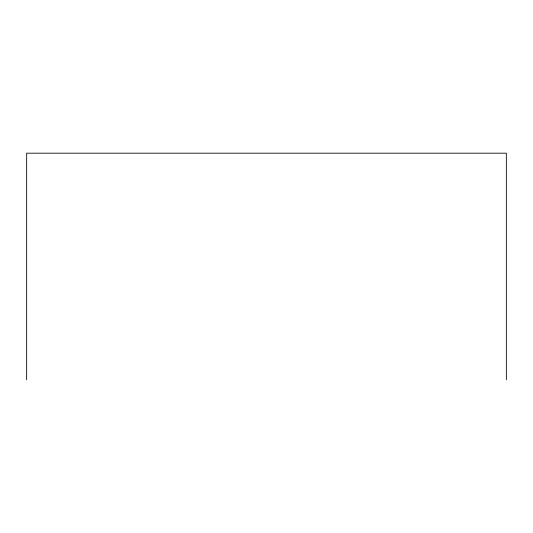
<?xml version="1.0" encoding="UTF-8"?>
<svg xmlns="http://www.w3.org/2000/svg" width="533" height="533" viewBox="0 0 533 533"><rect width="100%" height="100%" fill="white"/><g stroke="black" fill="none" stroke-linecap="round" stroke-linejoin="round"><path stroke-width="0.8" d="M506.35 379.809L506.35 153.191L26.65 153.191L26.65 379.809"/></g></svg>
